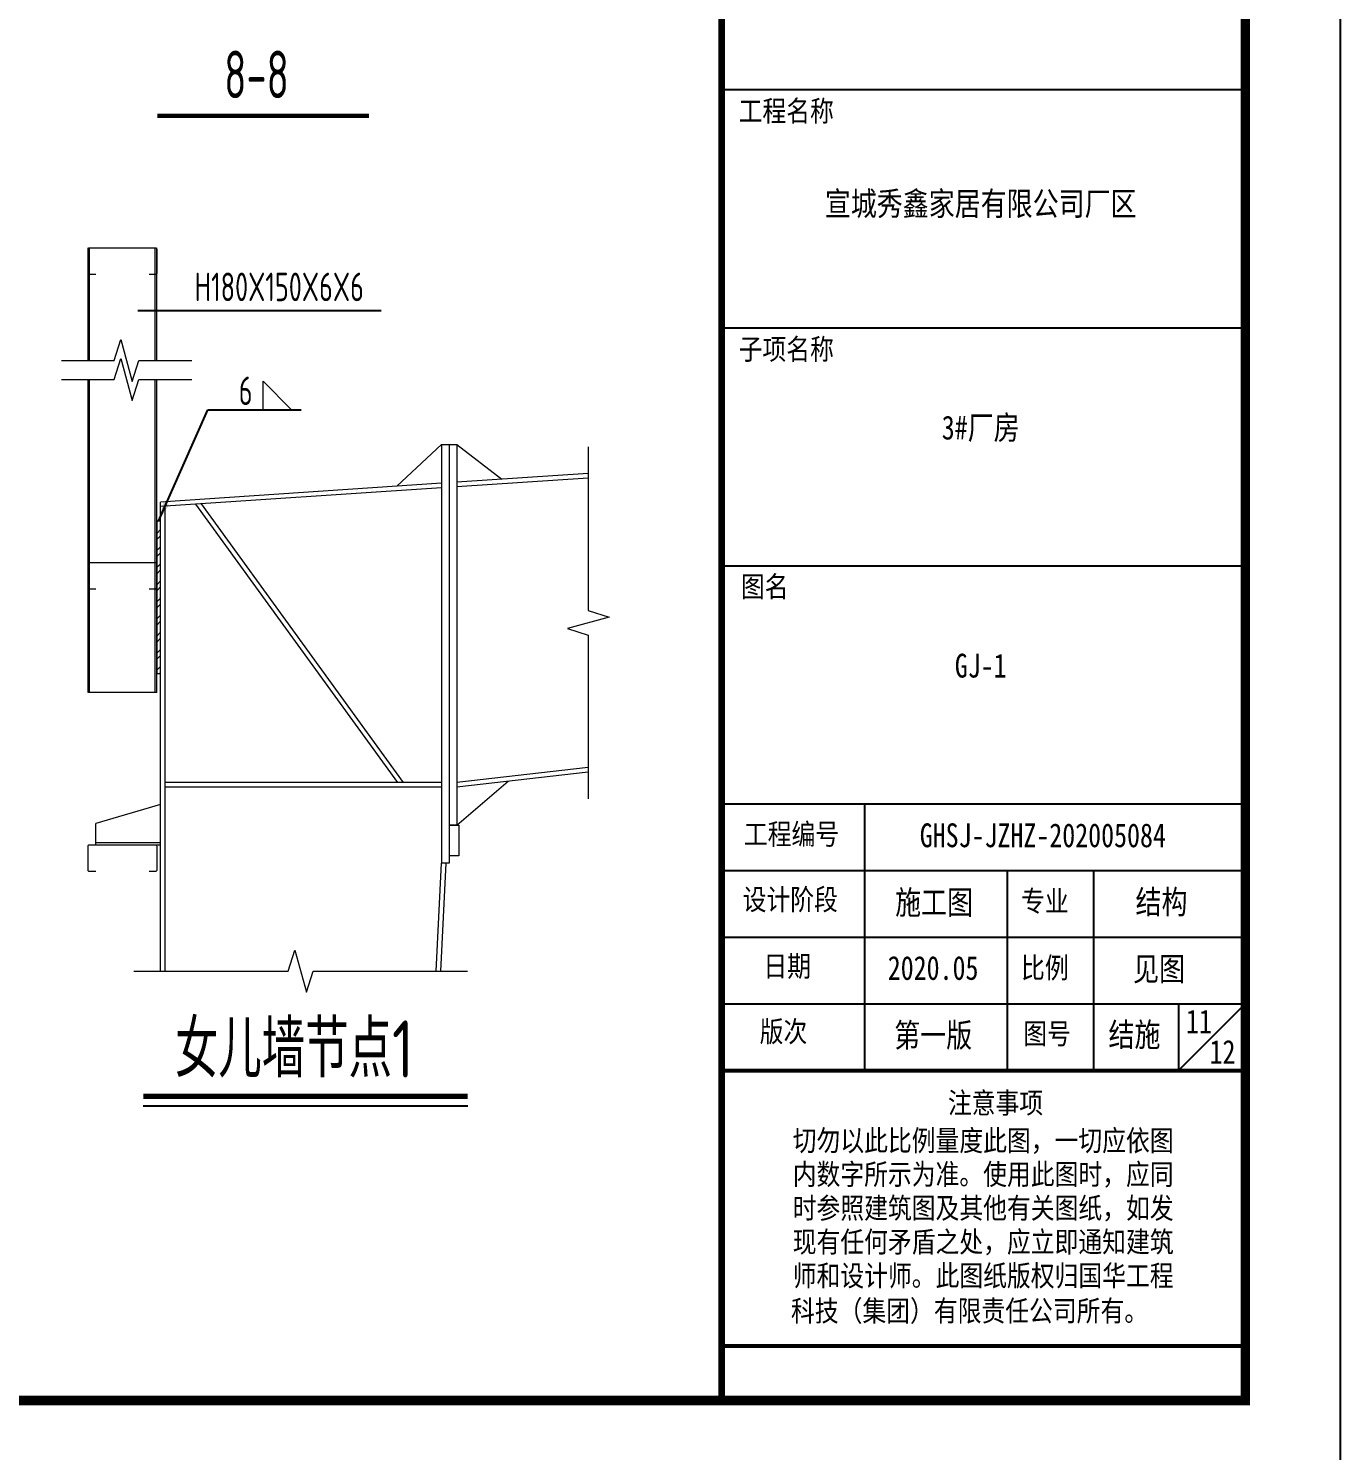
# Model space of a CAD drawing. Extents: x 9834882 to 10005569, y 1691670 to 2510806.
# Drawn here: x 9954639 to 9968419, y 1740457 to 1755389 of the extents above; entities that cross this region are included whole.
import ezdxf
from ezdxf.enums import TextEntityAlignment as Align

# ---------------------------------------------------------------- set-up
doc = ezdxf.new("R2010")
doc.units = 0
doc.header["$LTSCALE"] = 1000
doc.header["$MEASUREMENT"] = 0
doc.linetypes.add('CONTINOUS', pattern=[0])
doc.layers.get('0').update_dxf_attribs({"linetype": 'CONTINUOUS'})
for name, color, linetype in [('10', 7, 'CONTINUOUS'), ('BOARD1', 2, 'CONTINOUS'), ('PP-PM-TK', 7, 'CONTINUOUS'), ('PUB_TEXT', 7, 'CONTINUOUS'), ('PUB_TITLE', 4, 'CONTINUOUS'), ('TEXT', 7, 'CONTINUOUS'), ('THIN', 7, 'CONTINUOUS'), ('WELD', 7, 'CONTINUOUS'), ('一般文字', 6, 'CONTINUOUS'), ('钢结构', 3, 'CONTINUOUS')]:
    doc.layers.add(name, color=color, linetype=linetype)
doc.styles.get("Standard").update_dxf_attribs({"font": 'atssdeng.shx', "bigfont": 'atssdchn.shx'})
doc.styles.add('TQ', font='txt.shx', dxfattribs={"width": 0.8, "bigfont": 'hztxt.shx'})
doc.styles.add('TSSD_Label', font='Tssdeng.shx', dxfattribs={"width": 0.7, "bigfont": 'hztxt.shx'})
doc.styles.add('TSSD_REIN', font='atssdeng.shx', dxfattribs={"width": 0.7, "bigfont": 'atssdchn.shx'})
doc.styles.add('仿宋', font='', dxfattribs={"width": 0.8})
doc.styles.get('仿宋').set_extended_font_data('SimSun')
doc.dimstyles.new('TSSD_LEADER_STYLE_200.0', dxfattribs={"dimtxt": 0.18, "dimasz": 200, "dimexe": 0.18, "dimexo": 0.0625, "dimgap": 0.09, "dimtad": 0, "dimtih": 1, "dimtoh": 1, "dimdec": 4, "dimzin": 0, "dimdsep": 46, "dimtxsty": 'Standard', "dimcen": 0.09, "dimadec": 0, "dimazin": 0, "dimtfac": 1, "dimtdec": 4, "dimtofl": 0, "dimtmove": 0, "dimatfit": 3, "dimfxl": 1, "dimtolj": 1, "dimtzin": 0, "dimarcsym": 0})

# ---------------------------------------------------------------- blocks, each defined once
blk = doc.blocks.new('A$C751245C4')
at = {"layer": '钢结构', "lineweight": 15}
for p, q in [((190, 176), (20, 126)), ((190, 76), (190, 176)), ((20, 76), (20, 126)), ((20, 76), (190, 76)), ((20, 70), (20, 76)), ((190, 70), (190, 76)), ((20, 70), (190, 70))]:
    blk.add_line(p, q, dxfattribs=at)
blk.add_lwpolyline([(20, 0), (3, 0, -0.414214), (0, 3), (0, 67, -0.414214), (3, 70), (177, 70, -0.414214), (180, 67), (180, 3, -0.414214), (177, 0), (160, 0)], format="xyb", dxfattribs=at)
blk = doc.blocks.new('_WELD004')
at = {"color": 0, "linetype": 'ByBlock', "lineweight": 15}
for p, q in [((0, 1), (1, 0)), ((0, 0), (0, 1))]:
    blk.add_line(p, q, dxfattribs=at)
blk = doc.blocks.new('A2 TK 2019')
at = {"layer": 'PP-PM-TK', "color": 4}
for p, q in [((7035935, 1988948), (7041435, 1988948)), ((7035935, 1986448), (7041435, 1986448)), ((7035935, 1983948), (7041435, 1983948)), ((7035935, 1981448), (7041435, 1981448)), ((7037435, 1981448), (7037435, 1978648)), ((7035935, 1980748), (7041435, 1980748)), ((7038935, 1980748), (7038935, 1978648)), ((7039840, 1980748), (7039840, 1978648)), ((7035935, 1980048), (7041435, 1980048)), ((7035935, 1979348), (7041435, 1979348)), ((7041435, 1979348), (7040735, 1978648)), ((7040735, 1979348), (7040735, 1978648))]:
    blk.add_line(p, q, dxfattribs=at)
at = {"layer": 'PP-PM-TK', "color": 4, "const_width": 70}
blk.add_lwpolyline([(7035935, 2015184), (7041435, 2015184), (7041435, 1975184), (7035935, 1975184)], close=True, dxfattribs=at)
at = {"layer": 'PP-PM-TK', "color": 4, "const_width": 40}
for points in [[(7035935, 1978648), (7041435, 1978648)], [(7035935, 1975756), (7041435, 1975756)]]:
    blk.add_lwpolyline(points, dxfattribs=at)
at = {"layer": 'PUB_TEXT', "color": 2, "style": 'TQ'}
for s, p in [('工程名称', (7036114, 1988590)), ('子项名称', (7036114, 1986089)), ('图名', (7036138, 1983596)), ('工程编号', (7036169, 1980997)), ('设计阶段', (7036156, 1980311)), ('专业', (7039080, 1980294)), ('日期', (7036374, 1979611)), ('比例', (7039080, 1979594)), ('版次', (7036335, 1978925)), ('图号', (7039103, 1978902)), ('注意事项', (7038312, 1978175)), ('切勿以此比例量度此图，一切应依图', (7036682, 1977780)), ('内数字所示为准。使用此图时，应同', (7036682, 1977426)), ('时参照建筑图及其他有关图纸，如发', (7036682, 1977071)), ('现有任何矛盾之处，应立即通知建筑', (7036682, 1976716)), ('师和设计师。此图纸版权归国华工程', (7036682, 1976361)), ('科技（集团）有限责任公司所有。', (7036664, 1975992))]:
    blk.add_text(s, height=250, dxfattribs=at).set_placement(p)
at = {"layer": 'PUB_TITLE', "color": 0, "style": '仿宋', "width": 0.8}
for s, p in [('宣城秀鑫家居有限公司厂区', (7038656, 1987626)), ('3#厂房', (7038656, 1985275))]:
    blk.add_text(s, height=250, dxfattribs=at).set_placement(p, align=Align.CENTER)
for s, p in [('GHSJ-JZHZ-202005084', (7038016, 1980994)), ('施工图', (7037757, 1980289)), ('结构', (7040282, 1980294)), ('2020.05', (7037680, 1979601)), ('见图', (7040256, 1979591)), ('第一版', (7037748, 1978895)), ('结施', (7039998, 1978901)), ('12', (7041059, 1978720))]:
    blk.add_text(s, height=250, dxfattribs=at).set_placement(p)

msp = doc.modelspace()

# ---------------------------------------------------------------- hatches: boundary and pattern name
at = {"layer": '钢结构', "lineweight": 15}
h = msp.add_hatch(dxfattribs=at)
h.set_pattern_fill('STEEL', color=256, scale=40, style=0)
h.set_pattern_definition([(45, (6867641.2, 1152801.97), (-89.802561, 89.802561), []), (45, (6867641.2, 1152865.47), (-89.802561, 89.802561), [])])
h.paths.add_polyline_path([(9955985.6, 1748616.7), (9956025.6, 1748616.7), (9956025.6, 1750216.7), (9955985.6, 1750216.7)])

# ---------------------------------------------------------------- linework, layer by layer
at = {"layer": '10', "ltscale": 0.1, "const_width": 45}
msp.add_lwpolyline([(9955992.5, 1754470.6), (9958216.3, 1754470.6)], dxfattribs=at)
at = {"layer": 'BOARD1'}
msp.add_line((9955845.1, 1744077.2, 230993.1), (9959252.8, 1744077.2, 230993.1), dxfattribs=at)
at = {"layer": 'PUB_TITLE'}
msp.add_lwpolyline([(9894118.6, 1739982.3), (9968418.6, 1739982.3), (9968418.6, 1781982.3), (9894118.6, 1781982.3)], close=True, dxfattribs=at)
at = {"layer": 'PUB_TITLE', "const_width": 100}
msp.add_lwpolyline([(9896618.6, 1740982.3), (9967418.6, 1740982.3), (9967418.6, 1780982.3), (9896618.6, 1780982.3)], close=True, dxfattribs=at)
at = {"layer": 'TEXT'}
msp.add_line((9955788.4, 1752426.6, 200), (9958343.2, 1752426.6, 200), dxfattribs=at)
at = {"layer": 'THIN', "lineweight": 15}
for points in [[(9954985.6, 1751903.4), (9955539.7, 1751903.4), (9955609.7, 1752123.4), (9955729.7, 1751683.4), (9955799.7, 1751903.4), (9956353.8, 1751903.4)], [(9954985.6, 1751703.4), (9955539.7, 1751703.4), (9955609.7, 1751923.4), (9955729.7, 1751483.4), (9955799.7, 1751703.4), (9956353.8, 1751703.4)], [(9960518.7, 1750996.2), (9960518.7, 1749279), (9960738.7, 1749209), (9960298.7, 1749089), (9960518.7, 1749019), (9960518.7, 1747301.8)], [(9955745.6, 1745491.9), (9957367.9, 1745491.9), (9957437.9, 1745711.9), (9957557.9, 1745271.9), (9957627.9, 1745491.9), (9959250.2, 1745491.9)]]:
    msp.add_lwpolyline(points, dxfattribs=at)
at = {"layer": 'WELD'}
msp.add_line((9956524.4, 1751384.7), (9957502.8, 1751384.7), dxfattribs=at)
at = {"layer": '一般文字', "color": 2, "const_width": 54, "elevation": 230993.1}
msp.add_lwpolyline([(9955845.1, 1744177.3), (9959252.8, 1744177.3)], dxfattribs=at)
at = {"layer": '钢结构', "lineweight": 15}
for p, q in [((9955265.6, 1751903.4), (9955265.6, 1753085.1)), ((9955281.6, 1751903.4), (9955281.6, 1753085.1)), ((9955969.6, 1751903.4), (9955969.6, 1753085.1)), ((9955985.6, 1751903.4), (9955985.6, 1753085.1)), ((9955265.6, 1748416.7), (9955265.6, 1751703.4)), ((9955281.6, 1748416.7), (9955281.6, 1751703.4)), ((9955969.6, 1748416.7), (9955969.6, 1751703.4)), ((9955985.6, 1748416.7), (9955985.6, 1751703.4)), ((9958977.6, 1751019.7), (9958508.3, 1750582.2)), ((9958977.6, 1751019.7), (9958977.6, 1746623.3)), ((9958977.6, 1751019.7), (9959137.6, 1751019.7)), ((9959057.6, 1751019.7), (9959057.6, 1746623.3)), ((9959137.6, 1751019.7), (9959137.6, 1747023.3)), ((9959137.6, 1751019.7), (9959611.8, 1750655.8)), ((9958977.6, 1750613.5), (9956025.6, 1750416.7)), ((9960518.7, 1750716.2), (9959137.6, 1750624.2)), ((9960518.7, 1750668.1), (9959137.6, 1750576)), ((9958977.6, 1750565.4), (9956025.6, 1750368.6)), ((9956025.6, 1745491.9), (9956025.6, 1750416.7)), ((9956073.6, 1745491.9), (9956073.6, 1750371.8)), ((9958517.6, 1747471.3), (9956398.6, 1750393.4)), ((9958576.9, 1747471.3), (9956455.2, 1750397.2)), ((9955985.6, 1748416.7), (9955265.6, 1748416.7)), ((9960518.7, 1747630.1), (9959137.6, 1747471.6)), ((9960518.7, 1747581.8), (9959137.6, 1747423.3)), ((9959137.6, 1747023.3), (9959678.5, 1747485.4)), ((9958976.9, 1747471.3), (9956073.6, 1747471.3)), ((9958976.9, 1747423.3), (9956073.6, 1747423.3)), ((9959137.6, 1747023.3), (9959057.6, 1747023.3)), ((9959057.6, 1747023.3), (9959157.6, 1747023.3)), ((9959157.6, 1747023.3), (9959157.6, 1746703.3)), ((9958922.2, 1745491.9), (9958977.7, 1746625.7)), ((9958970.2, 1745491.9), (9959025.6, 1746623.3)), ((9959057.6, 1746623.3), (9958977.6, 1746623.3)), ((9959157.6, 1746703.3), (9959057.6, 1746703.3))]:
    msp.add_line(p, q, dxfattribs=at)
for points in [[(9955345.6, 1752805.1), (9955277.6, 1752805.1, -0.4142136), (9955265.6, 1752817.1), (9955265.6, 1753073.1, -0.4142136), (9955277.6, 1753085.1), (9955973.6, 1753085.1, -0.4142136), (9955985.6, 1753073.1), (9955985.6, 1752817.1, -0.4142136), (9955973.6, 1752805.1), (9955905.6, 1752805.1)], [(9955345.6, 1749503.2), (9955277.6, 1749503.2, -0.4142136), (9955265.6, 1749515.2), (9955265.6, 1749771.2, -0.4142136), (9955277.6, 1749783.2), (9955973.6, 1749783.2, -0.4142136), (9955985.6, 1749771.2), (9955985.6, 1749515.2, -0.4142136), (9955973.6, 1749503.2), (9955905.6, 1749503.2)]]:
    msp.add_lwpolyline(points, format="xyb", dxfattribs=at)
msp.add_lwpolyline([(9955985.6, 1748616.7), (9956025.6, 1748616.7), (9956025.6, 1750216.7), (9955985.6, 1750216.7)], close=True, dxfattribs=at)

# ---------------------------------------------------------------- block references
msp.add_blockref('A2 TK 2019', (2925983.4, -234201.5))
at = {"layer": 'WELD', "xscale": 300, "yscale": 300, "zscale": 300}
msp.add_blockref('_WELD004', (9957102.8, 1751384.7), dxfattribs=at)
at = {"layer": '钢结构', "lineweight": 15, "xscale": 4, "yscale": 4, "zscale": 4}
msp.add_blockref('A$C751245C4', (9955265.6, 1746536.7), dxfattribs=at)

# ---------------------------------------------------------------- texts
at = {"layer": '10', "ltscale": 0.1, "style": 'TSSD_REIN', "width": 0.65}
msp.add_text('8-8', height=500, dxfattribs=at).set_placement((9956694.6, 1754656.1))
at = {"layer": 'PUB_TITLE', "color": 6, "style": '仿宋', "width": 0.8}
msp.add_text('GJ-1', height=250, dxfattribs=at).set_placement((9964639.5, 1748573.7), align=Align.CENTER)
msp.add_text('11', height=250, dxfattribs=at).set_placement((9966794.4, 1744838.4))
at = {"layer": 'TEXT', "style": 'TSSD_Label', "width": 0.7}
for s, p in [('H180X150X6X6', (9956384.1, 1752525.5, 702)), ('6', (9956847.8, 1751434.7))]:
    msp.add_text(s, height=300, dxfattribs=at).set_placement(p)
at = {"layer": '一般文字', "color": 7, "style": 'TSSD_REIN', "width": 0.8}
msp.add_text('女儿墙节点1', height=600, dxfattribs=at).set_placement((9956177.2, 1744373.8, 230993.1))

# ---------------------------------------------------------------- leaders
at = {"layer": 'WELD'}
msp.add_leader([(9956005.6, 1750216.7), (9956524.4, 1751384.7)], dimstyle='TSSD_LEADER_STYLE_200.0', dxfattribs=at)

doc.saveas('drawing.dxf')
